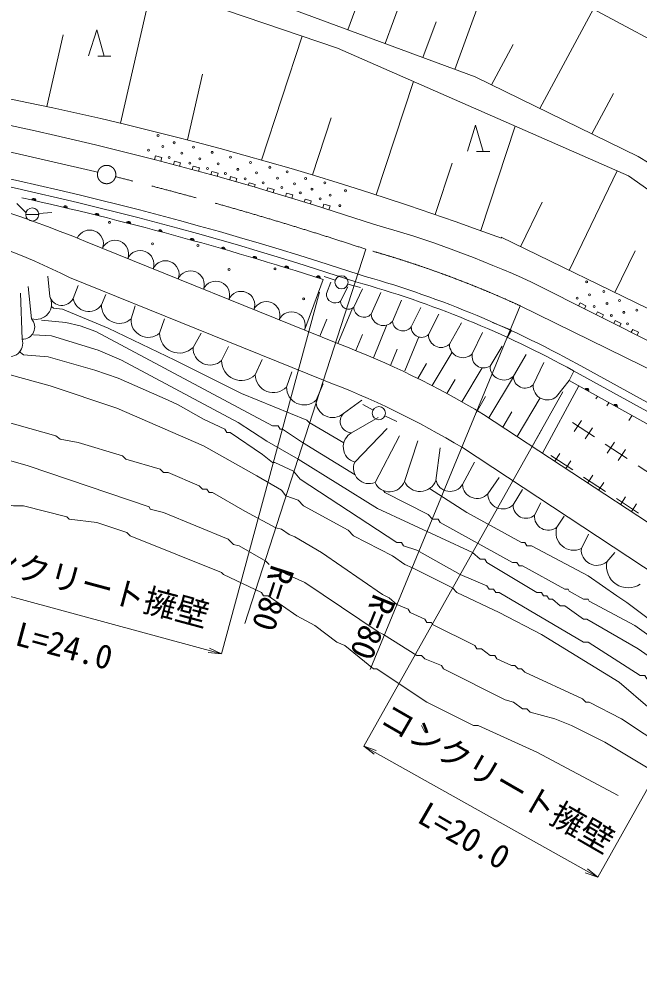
# Model space of a CAD drawing. Units: millimetres, scale not verified. Extents: x -166251861 to 680000, y 20000 to 153676748.
# Drawn here: x 466175 to 513443, y 242034 to 313954 of the extents above; entities that cross this region are included whole.
import ezdxf
from ezdxf.enums import TextEntityAlignment as Align

# ---------------------------------------------------------------- set-up
doc = ezdxf.new("R2010")
doc.units = ezdxf.units.MM
doc.header["$LTSCALE"] = 1000
doc.linetypes.add('CHAIN', pattern=[18.5, 12, -1.5, 3.5, -1.5])
for name, color, linetype, lineweight in [('M-BGD', 7, 'Continuous', 13), ('M-BMK', 2, 'CHAIN', 13), ('M-STR-HTXT', 7, 'Continuous', 13)]:
    doc.layers.add(name, color=color, linetype=linetype, lineweight=lineweight)
doc.styles.add('ＭＳ ゴシック', font='')
doc.styles.get('ＭＳ ゴシック').set_extended_font_data('MS Gothic')

# ---------------------------------------------------------------- blocks, each defined once
blk = doc.blocks.new('針葉樹林')
at = {"color": 7, "linetype": 'Continuous', "lineweight": 13}
for p, q in [((-0.6, -1), (0, 1)), ((0, 1), (0.6, -1)), ((0.1, -1), (1.1, -1))]:
    blk.add_line(p, q, dxfattribs=at)
blk = doc.blocks.new('電話柱1')
at = {"color": 7, "linetype": 'Continuous', "lineweight": 13}
for p, q in [((-1.203, 0.848), (-0.496, 0.14)), ((-0.516, 0.002), (0.484, 0.002)), ((1.475, 0.164), (0.478, 0.078))]:
    blk.add_line(p, q, dxfattribs=at)
blk.add_circle((-0.016, 0.002), 0.5, dxfattribs=at)
blk = doc.blocks.new('open_arrow')
at = {"color": 0, "linetype": 'Continuous', "lineweight": -2}
blk.add_lwpolyline([(7.5, 1.25), (0, 0), (7.5, -1.25)], dxfattribs=at)

msp = doc.modelspace()

# ---------------------------------------------------------------- linework, layer by layer
at = {"layer": 'M-BGD'}
for p, q in [((471573, 320410), (500947, 309528)), ((490465, 311731), (468435, 319208)), ((494095, 312066), (496045, 317425)), ((473914, 305996), (476319, 316532)), ((491249, 313121), (492219, 315786)), ((499391, 310104), (501642, 316289)), ((525314, 306457), (507422, 316071)), ((505888, 307110), (509960, 314707)), ((496972, 311001), (497966, 313733)), ((468297, 307268), (469547, 312746)), ((484667, 303187), (487767, 312647)), ((512629, 301984), (490465, 311731)), ((502194, 308918), (503847, 312002)), ((479032, 304721), (480176, 309736)), ((500947, 309528), (513364, 303453)), ((493413, 300529), (496251, 309187)), ((509838, 305178), (511486, 308253)), ((488546, 302050), (489976, 306414)), ((501379, 297807), (503993, 305782)), ((476517, 303222), (476597, 303510)), ((476597, 303510), (477073, 303378)), ((476995, 303098), (477073, 303378)), ((477951, 302846), (478025, 303113)), ((478025, 303113), (478501, 302981)), ((478428, 302718), (478501, 302981)), ((497907, 299029), (499193, 302952)), ((513364, 303453), (525047, 296377)), ((479382, 302461), (479453, 302716)), ((479453, 302716), (479929, 302584)), ((479859, 302331), (479929, 302584)), ((480811, 302069), (480881, 302319)), ((480881, 302319), (481357, 302187)), ((481287, 301936), (481357, 302187)), ((508104, 294778), (511762, 302366)), ((482239, 301668), (482309, 301922)), ((482309, 301922), (482785, 301790)), ((482714, 301533), (482785, 301790)), ((483658, 301262), (483714, 301462)), ((483714, 301462), (484190, 301330)), ((528385, 290902), (512629, 301984)), ((484132, 301124), (484190, 301330)), ((485081, 300845), (485142, 301065)), ((485142, 301065), (485618, 300933)), ((485554, 300705), (485618, 300933)), ((486501, 300421), (486570, 300668)), ((486570, 300668), (487046, 300536)), ((486974, 300278), (487046, 300536)), ((487920, 299989), (487984, 300219)), ((487984, 300219), (488460, 300087)), ((488392, 299843), (488460, 300087)), ((504409, 296579), (506053, 299990)), ((489336, 299549), (489412, 299823)), ((489412, 299823), (489888, 299690)), ((489807, 299400), (489888, 299690)), ((502924, 297303), (547720, 275473)), ((471264, 296981), (490494, 289193)), ((511589, 293080), (513131, 296279)), ((468530, 292778), (468375, 294328)), ((470034, 294242), (489400, 286399)), ((490289, 294023), (489432, 294306)), ((467136, 291094), (466884, 293553)), ((470311, 292624), (470699, 293630)), ((487936, 290229), (489359, 294086)), ((489612, 293020), (489961, 293873)), ((490697, 292440), (491239, 293524)), ((491246, 293734), (492211, 293471)), ((505250, 293876), (538240, 277275)), ((466419, 289525), (466293, 293040)), ((472480, 292159), (472790, 292933)), ((491704, 291975), (492362, 293369)), ((493020, 291433), (493756, 293098)), ((474726, 291074), (475036, 292081)), ((494647, 290890), (495344, 292517)), ((508831, 292074), (508944, 292297)), ((509389, 292073), (508944, 292297)), ((509277, 291849), (509389, 292073)), ((490482, 289197), (491600, 291898)), ((496080, 290464), (496816, 291936)), ((497397, 289884), (498171, 291433)), ((510168, 291401), (510281, 291624)), ((510726, 291400), (510281, 291624)), ((510614, 291177), (510726, 291400)), ((476895, 289990), (477282, 291074)), ((489105, 289755), (489641, 291051)), ((493188, 288105), (494226, 290615)), ((498985, 289148), (499914, 290774)), ((502269, 290802), (503708, 290209)), ((511505, 290728), (511617, 290952)), ((512063, 290727), (511617, 290952)), ((511951, 290504), (512063, 290727)), ((479451, 288906), (480071, 289990)), ((491843, 288665), (492352, 289898)), ((500727, 288412), (501502, 290038)), ((503708, 290209), (503370, 289617)), ((512842, 290056), (512954, 290279)), ((513400, 290055), (512954, 290279)), ((513287, 289831), (513400, 290055)), ((495584, 287123), (496649, 289698)), ((481620, 287899), (482162, 288983)), ((494498, 287527), (495011, 288767)), ((497665, 285989), (499188, 288530)), ((502083, 287482), (503012, 288993)), ((484176, 286814), (484718, 287976)), ((503864, 286708), (504832, 288373)), ((505375, 286049), (506188, 287753)), ((486577, 285885), (486964, 287047)), ((496585, 286537), (497246, 287673)), ((499927, 284763), (501476, 287348)), ((508105, 286387), (508463, 287104)), ((508442, 287115), (526640, 277103)), ((508732, 287641), (526909, 277640)), ((498797, 285389), (499422, 286460)), ((501989, 283526), (503865, 286656)), ((508105, 286387), (507156, 285159)), ((508105, 286387), (525965, 276382)), ((488823, 284878), (489365, 286117)), ((506080, 280834), (508860, 285963)), ((490915, 283871), (492309, 284878)), ((501013, 283918), (501742, 285166)), ((504138, 282112), (505898, 285049)), ((510271, 285171), (510151, 284989)), ((493171, 284127), (492377, 284555)), ((511145, 284681), (510987, 284440)), ((491534, 282399), (493548, 283561)), ((494063, 283677), (494968, 283250)), ((501574, 283799), (516543, 273949)), ((503060, 282821), (503745, 283996)), ((512894, 283699), (512657, 283340)), ((488299, 283182), (490933, 281628)), ((491767, 280153), (494245, 282709)), ((505281, 281359), (506065, 282702)), ((508359, 283176), (510030, 282076)), ((509052, 283319), (508502, 282483)), ((509887, 282769), (509338, 281934)), ((493316, 278604), (495175, 282167)), ((485082, 281743), (487452, 280388)), ((487791, 281658), (491797, 279182)), ((495562, 278681), (496569, 281780)), ((497963, 278759), (498273, 281237)), ((499973, 281261), (514887, 271447)), ((510865, 281527), (512536, 280427)), ((511558, 281670), (511008, 280834)), ((506710, 280670), (508381, 279570)), ((507403, 280813), (507016, 280225)), ((512393, 281120), (511844, 280284)), ((487452, 280388), (493516, 276612)), ((499977, 278449), (500906, 280153)), ((508238, 280263), (507854, 279679)), ((513372, 279878), (515042, 278778)), ((509909, 279163), (509531, 278589)), ((501913, 277752), (502765, 278991)), ((509216, 279021), (510887, 277921)), ((510744, 278614), (510369, 278044)), ((503850, 276900), (504547, 278062)), ((505476, 276125), (505941, 277055)), ((511722, 277372), (513393, 276272)), ((512415, 277514), (512046, 276953)), ((513250, 276965), (512884, 276408)), ((483388, 276409), (485759, 275139)), ((493516, 276612), (500745, 273276)), ((507180, 275196), (507723, 276048)), ((486775, 274631), (487198, 274461)), ((509039, 273569), (509581, 274654)), ((496512, 273445), (499814, 271583)), ((484997, 272599), (485251, 272345)), ((510976, 272562), (511595, 273260)), ((495580, 272345), (496173, 272091)), ((496173, 272091), (499221, 270567)), ((493887, 270059), (494395, 269805)), ((494395, 269805), (494988, 269297)), ((493559, 267217), (493972, 267011)), ((493972, 267011), (496512, 265402)), ((496850, 260068), (497104, 259560))]:
    msp.add_line(p, q, dxfattribs=at)
for points in [[(468650, 292034), (468826, 291903), (469503, 291818), (472974, 290379), (478054, 287923), (483134, 285383), (488130, 283351), (488299, 283182)], [(467894, 290971), (469757, 290802), (470858, 290548), (472043, 290125), (485505, 282928)], [(467302, 289871), (468656, 289786), (472212, 288685), (473990, 287923), (482880, 283182), (485082, 281743)], [(484743, 280727), (482288, 282420), (482034, 282420), (481864, 282674), (480256, 283436), (478308, 284537), (477546, 284875), (473736, 286569), (471958, 287161), (468402, 288177), (466540, 288347), (466201, 288601)], [(463322, 287246), (463915, 287246), (465524, 286823), (468572, 285976), (473652, 284283), (480256, 281404), (484320, 279118)], [(462476, 283775), (463830, 283605), (468995, 282166), (469334, 281912), (470688, 281658), (474075, 280642), (474329, 280388), (476954, 279626), (477208, 279372), (477546, 279372), (479917, 278356), (480171, 278102), (480510, 278102), (480679, 277848), (480933, 277848), (483388, 276409)], [(485505, 282928), (485928, 282928), (486098, 282674), (486267, 282674), (487791, 281658)], [(461798, 281150), (463322, 280896), (466878, 279880), (476107, 276747), (476192, 276578), (477208, 276324), (482118, 274292), (482542, 273869)], [(484743, 280727), (485505, 280134), (485674, 280134), (487114, 279457)], [(484320, 279118), (486182, 278017), (486521, 277594)], [(487114, 279457), (487622, 278864), (494988, 274038), (495326, 274038), (495496, 273784), (496512, 273445)], [(493951, 277988), (494056, 277848), (497358, 276155), (497697, 275816)], [(551376, 242034), (546126, 246606), (544094, 248130), (542824, 248892), (541216, 249654), (538760, 251178), (536644, 252617), (531056, 256766), (529786, 257867), (529447, 258290), (527669, 259560), (526145, 260576), (520557, 263709), (514546, 267942), (512514, 269466), (511752, 269974), (509550, 271498), (505232, 273784), (504894, 273784), (504724, 274038), (504470, 274038), (500322, 276324), (497470, 278139)], [(460952, 277594), (464254, 277255), (464423, 277086), (465778, 276832), (466540, 276832), (469842, 275985), (470011, 275816), (472128, 275562), (474414, 274800), (474668, 274546), (481610, 271752), (481780, 271583)], [(486521, 277594), (487452, 277255), (487876, 276832), (491262, 274969), (491686, 274546), (494649, 273022), (495580, 272345)], [(518440, 263624), (517170, 264386), (514884, 266418), (513106, 267688), (509635, 269551), (509550, 269720), (509212, 269720), (508111, 270313), (508026, 270482), (507772, 270482), (504555, 272260), (504301, 272260), (504132, 272514), (503793, 272514), (498290, 275562), (498120, 275816), (497697, 275816)], [(485759, 275139), (486182, 275054), (486775, 274631)], [(487198, 274461), (489230, 273276), (493887, 270059)], [(482542, 273869), (482965, 273784), (484997, 272599)], [(500745, 273276), (501338, 272768), (501676, 272768), (501846, 272514), (505656, 270228), (505994, 270228), (506164, 269974), (506418, 269974), (506587, 269720), (506841, 269720), (507434, 269212), (507772, 269212), (509212, 268196), (509466, 268196), (513360, 265910), (517509, 263031), (517594, 262862), (518017, 262608)], [(481780, 271583), (484658, 270228), (484828, 269974), (485166, 269974), (487368, 268450), (488722, 267688), (490416, 266418), (491008, 266164), (493210, 264386), (493464, 264386), (495242, 263201)], [(486436, 271667), (487960, 270990), (493559, 267217)], [(499814, 271583), (501846, 270736), (502015, 270482), (502354, 270482), (502523, 270228), (502777, 270228), (509212, 266418), (509550, 266418), (513530, 263878), (513868, 263878), (514038, 263624), (517509, 261677)], [(499221, 270567), (499560, 270228), (502777, 268704), (505994, 267011), (511921, 263370), (514292, 261338), (516493, 259814)], [(494988, 269297), (495834, 268958), (496004, 268704), (497104, 268196), (497274, 267942), (497612, 267942), (497697, 267773)], [(497697, 267773), (500914, 266164), (501084, 265910), (501422, 265910), (502100, 265402), (502438, 265402), (502608, 265148), (503708, 264640), (503962, 264640), (504216, 264386), (504470, 264386), (504724, 264132), (509127, 262100), (509381, 261846), (509635, 261846), (512090, 260576), (515562, 258290)], [(496512, 265402), (496850, 265402), (497104, 265148), (498374, 264640), (498544, 264386), (503243, 262037)], [(495242, 263201), (497274, 261846), (500830, 260068), (501168, 260068), (505656, 258036), (511836, 254734)], [(503243, 262037), (503878, 261846), (504555, 261338), (504894, 261338), (505148, 261084), (507010, 260576), (508280, 260068), (510820, 258798), (514630, 256512)]]:
    msp.add_lwpolyline(points, dxfattribs=at)
for centre, radius in [((476779, 305055), 75), ((477147, 304223), 75), ((478018, 304513), 75), ((479490, 304164), 75), ((476062, 303951), 75), ((478599, 303719), 75), ((480903, 303777), 75), ((477631, 303390), 75), ((479199, 302945), 75), ((479974, 303274), 75), ((481368, 302906), 75), ((482298, 303409), 75), ((483827, 303003), 75), ((480555, 302538), 75), ((481910, 302170), 75), ((482859, 302480), 75), ((484292, 302209), 75), ((485299, 302635), 75), ((486616, 302286), 75), ((483421, 301763), 75), ((484796, 301454), 75), ((485880, 301802), 75), ((487177, 301376), 75), ((488029, 301783), 75), ((489501, 301454), 75), ((486209, 301086), 75), ((487623, 300679), 75), ((488513, 300969), 75), ((491069, 300853), 75), ((489133, 300234), 75), ((489888, 300505), 75), ((490624, 299711), 75), ((473090, 298439), 75), ((476366, 296801), 75), ((479824, 296664), 75), ((482190, 294844), 75), ((485694, 294890), 75), ((490764, 293866), 500), ((509446, 293902), 75), ((508729, 292662), 75), ((509659, 292914), 75), ((510763, 293166), 75), ((487878, 292614), 75), ((510007, 292023), 75), ((510995, 292256), 75), ((511944, 292488), 75), ((511324, 291346), 75), ((512273, 291578), 75), ((513261, 291752), 75), ((512564, 290706), 75), ((493611, 283890), 500)]:
    msp.add_circle(centre, radius, dxfattribs=at)
for centre, radius, start, end in [((414515, 56639), 256334, 69.81916, 83.23504), ((409491, 45128), 266656, 71.70384, 82.5243), ((409491, 45128), 262656, 71.6838, 82.71073), ((409491, 45128), 262056, 71.68071, 82.70594), ((436845, 213572), 90231, 67.57634, 88.70967), ((445400, 244590), 55427, 63.61339, 87.62383), ((409491, 45128), 261456, 72.21319, 77.42573), ((467310, 300119), 150, 343.79035, 170.65803), ((467310, 300119), 75, 340.36892, 174.07946), ((469715, 299554), 150, 346.40497, 166.96071), ((469715, 299554), 75, 346.15175, 167.21393), ((472117, 298975), 150, 345.32188, 166.96071), ((472117, 298975), 75, 344.52696, 167.75563), ((474535, 298367), 150, 344.22918, 166.96071), ((471576, 296813), 1038, 340.05537, 155.8507), ((474535, 298367), 75, 342.88732, 168.30257), ((476949, 297728), 150, 346.3139, 163.78145), ((476949, 297728), 75, 347.60543, 162.48993), ((471030, 219358), 82000, 65.33447, 74.31277), ((473499, 296034), 1038, 340.05537, 155.8507), ((479373, 297069), 150, 345.21289, 163.78145), ((479373, 297069), 75, 345.95339, 163.04095), ((481747, 296395), 150, 345.97818, 161.93477), ((481747, 296395), 75, 348.02712, 159.88583), ((475422, 295256), 1038, 340.05537, 155.8507), ((484147, 295697), 150, 343.78145, 163.03578), ((484147, 295697), 75, 343.78145, 162.63827), ((477345, 294477), 1038, 340.05537, 155.8507), ((486569, 294966), 150, 341.9273, 163.78145), ((486569, 294966), 75, 341.02466, 163.78145), ((479268, 293698), 1038, 340.05537, 155.8507), ((488988, 294214), 150, 338.89941, 165.6989), ((488988, 294214), 75, 335.51244, 169.08587), ((471030, 219358), 78000, 61.09512, 74.3791), ((481191, 292919), 1038, 340.05537, 155.8507), ((471030, 219358), 77400, 61.09479, 74.38953), ((467482, 292227), 1184, 253.00918, 27.76945), ((469453, 293072), 969, 197.65012, 332.41039), ((483114, 292140), 1038, 340.05537, 155.8507), ((490276, 292956), 666, 174.44127, 309.20154), ((471492, 292843), 1201, 190.52511, 325.28538), ((473829, 292085), 1351, 176.85054, 311.61081), ((485037, 291362), 1038, 340.05537, 155.8507), ((491297, 292417), 601, 177.84472, 312.60499), ((486960, 290583), 1038, 340.05537, 155.8507), ((492475, 291978), 771, 180.23973, 315), ((493947, 291500), 929, 184.18492, 318.94519), ((466451, 290459), 934, 268.06941, 42.82968), ((476037, 290984), 1313, 176.05481, 310.81508), ((495452, 290976), 810, 186.06279, 320.82306), ((478399, 289980), 1504, 179.63115, 314.39142), ((496859, 290448), 780, 178.81392, 313.57419), ((498344, 289846), 948, 177.75617, 312.51644), ((465448, 289214), 1019, 243.02932, 17.78959), ((466380, 225582), 68028, 58.84575, 69.23845), ((500009, 289143), 1025, 179.72931, 314.48958), ((480745, 288854), 1295, 177.7151, 312.47537), ((501599, 288230), 890, 168.18088, 302.94115), ((483124, 287889), 1504, 179.63115, 314.39142), ((503135, 287466), 1052, 179.1213, 313.88157), ((485570, 286850), 1395, 181.45861, 316.21888), ((466380, 225582), 65028, 58.89576, 69.26777), ((504757, 286693), 892, 179.0676, 313.82787), ((487910, 285849), 1333, 178.47432, 313.23459), ((506451, 285975), 1079, 176.05481, 310.81508), ((509452, 285632), 150, 330.74462, 150.74462), ((509452, 285632), 75, 330.74462, 150.74462), ((490079, 284810), 1257, 176.90991, 311.67018), ((511633, 284410), 150, 330.74462, 150.74462), ((511633, 284410), 75, 330.74462, 150.74462), ((491531, 283264), 865, 135.45352, 270.21379), ((492118, 281325), 1223, 118.52601, 253.28628), ((492864, 279701), 1187, 157.61986, 292.38014), ((494423, 279111), 1217, 204.5948, 339.35507), ((496746, 279220), 1301, 204.46748, 339.22775), ((499035, 279024), 1104, 193.8737, 328.63397), ((501090, 278504), 1115, 182.82099, 317.58126), ((503059, 277729), 1146, 178.87037, 313.63064), ((504824, 276852), 976, 177.15652, 311.91679), ((506522, 276016), 1051, 174.00941, 308.76968), ((508449, 274770), 1338, 161.43394, 296.19421), ((510217, 273469), 1182, 175.14543, 309.9057), ((512609, 272243), 1664, 168.9298, 303.69007)]:
    msp.add_arc(centre, radius, start, end, dxfattribs=at)
at = {"layer": 'M-BMK'}
msp.add_line((504386, 292072), (563374, 263122), dxfattribs=at)
msp.add_circle((472861, 302085), 700, dxfattribs=at)
for centre, radius, start, end in [((409491, 45128), 264656, 76.29781, 82.57759), ((409491, 45128), 264656, 71.69394, 75.99472), ((471030, 219358), 80000, 65.35792, 74.34525)]:
    msp.add_arc(centre, radius, start, end, dxfattribs=at)
at = {"layer": 'M-STR-HTXT'}
for p, q in [((492617, 296390), (483385, 267846)), ((489097, 293121), (481617, 265551)), ((504386, 292072), (492948, 264338)), ((507622, 285527), (492464, 258513)), ((525447, 275526), (510289, 248511)), ((458668, 271778), (481617, 265551)), ((492464, 258513), (510289, 248511))]:
    msp.add_line(p, q, dxfattribs=at)

# ---------------------------------------------------------------- block references
at = {"layer": 'M-BGD', "xscale": 1000, "yscale": 1000, "rotation": 359.23206}
for p in [(472100, 312120), (500972, 304853)]:
    msp.add_blockref('針葉樹林', p, dxfattribs=at)
at = {"layer": 'M-BGD', "xscale": 1000, "yscale": 1000}
msp.add_blockref('電話柱1', (467212, 299038), dxfattribs=at)
at = {"layer": 'M-STR-HTXT', "xscale": 133, "yscale": 133}
for p, rotation in [((481617, 265551), 164.8), ((492464, 258513), 330.7), ((510289, 248511), 150.7)]:
    msp.add_blockref('open_arrow', p, dxfattribs=dict(at, rotation=rotation))

# ---------------------------------------------------------------- texts
at = {"layer": 'M-STR-HTXT', "style": 'ＭＳ ゴシック'}
for s, rotation, p in [('コンクリート擁壁', 345, (470560, 269595)), ('L=24.0', 345, (469257, 264734)), ('コンクリート擁壁', 330, (501906, 254771)), ('L=20.0', 330, (499389, 250413))]:
    msp.add_text(s, height=1833, rotation=rotation, dxfattribs=at).set_placement(p, align=Align.BOTTOM_CENTER)
for rotation, p in [(252.077, (483385, 267846)), (248.018, (490860, 265796))]:
    msp.add_text('R=80', height=1833, rotation=rotation, dxfattribs=at).set_placement(p, align=Align.BOTTOM_RIGHT)

doc.saveas('drawing.dxf')
